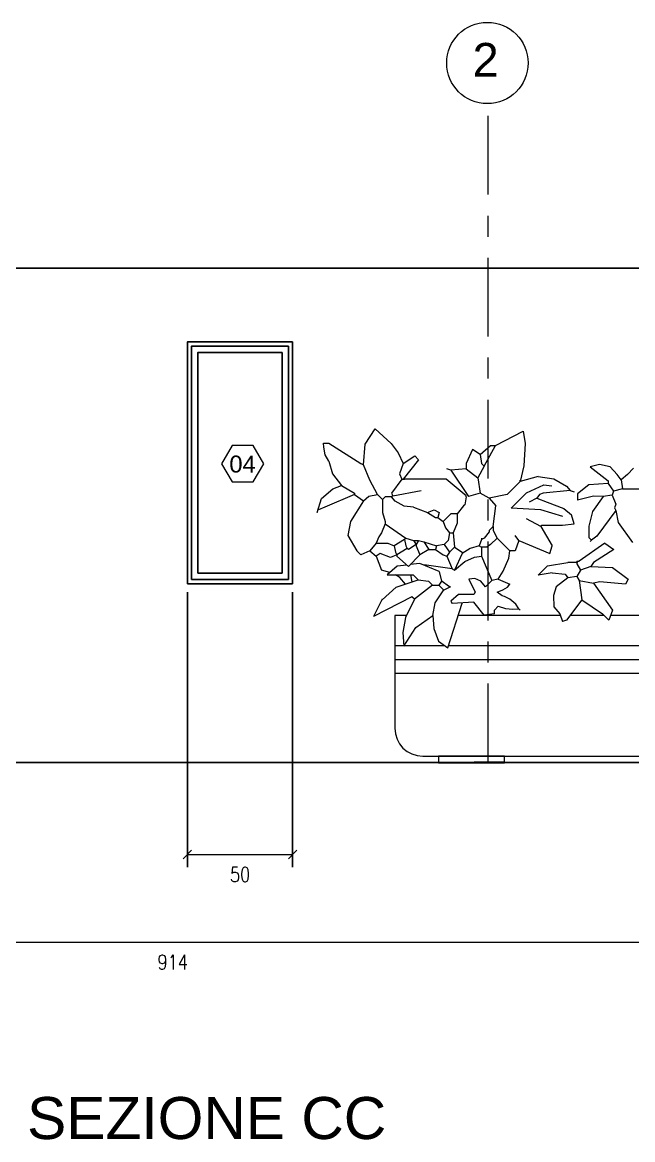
# Model space of a CAD drawing. Header units: inches. Extents: x -1721 to -596, y -6348 to -3031.
# Drawn here: x -914.05 to -911.15, y -3172.06 to -3166.75 of the extents above; entities that cross this region are included whole.
import ezdxf

# ---------------------------------------------------------------- set-up
doc = ezdxf.new("R2010")
doc.units = ezdxf.units.IN
doc.header["$MEASUREMENT"] = 0
doc.linetypes.add('$0$CENTERX2', pattern=[4, 2.5, -0.5, 0.5, -0.5])
doc.linetypes.add('$0$CENTRO2', pattern=[1.125, 0.75, -0.125, 0.125, -0.125])
for name, color, linetype, lineweight in [('$0$A-SECT-MCUT', 7, 'Continuous', 35), ('$0$AA - serramenti e porte', 4, 'Continuous', 25), ('$0$AA pareti non sezionate', 2, 'Continuous', 25), ('$0$AA- arredo', 8, 'Continuous', 18), ('$1$AA - linee quote', 3, 'Continuous', 13)]:
    doc.layers.add(name, color=color, linetype=linetype, lineweight=lineweight)
doc.styles.add('$0$ARIAL', font='Arial.ttf')
doc.styles.add('$4$E-ROMANS', font='romans.shx', dxfattribs={"width": 0.8})
doc.styles.get("Standard").update_dxf_attribs({"font": 'Arial.ttf'})
doc.dimstyles.new('$0$E-0100_TICK_12', dxfattribs={"dimscale": 0.001, "dimtxt": 70, "dimasz": 40, "dimexe": 60, "dimexo": 40, "dimgap": 60, "dimtad": 4, "dimdec": 0, "dimlfac": 100, "dimzin": 0, "dimdsep": 46, "dimtxsty": '$4$E-ROMANS', "dimblk": 'OBLIQUE', "dimblk1": 'OBLIQUE', "dimblk2": 'OBLIQUE', "dimcen": 60, "dimclrd": 256, "dimclre": 256, "dimclrt": 256, "dimadec": 0, "dimazin": 0, "dimtfac": 1, "dimtdec": 0, "dimtmove": 1, "dimatfit": 3, "dimldrblk": '$0$_Open90', "dimfxl": 1, "dimtfill": 1, "dimtolj": 1, "dimtzin": 0, "dimlwd": -1, "dimarcsym": 0})

# ---------------------------------------------------------------- blocks, each defined once
blk = doc.blocks.new('_Oblique')
at = {"color": 0, "linetype": 'ByBlock', "lineweight": -2}
blk.add_line((-0.5, -0.5), (0.5, 0.5), dxfattribs=at)
blk = doc.blocks.new('*D1057')
at = {"layer": '$1$AA - linee quote', "linetype": 'Continuous', "lineweight": -2, "transparency": 16777216}
for p, q in [((-917.9029, -3170.6083), (-917.9029, -3171.1831)), ((-908.7629, -3170.6083), (-908.7629, -3171.1831))]:
    blk.add_line(p, q, dxfattribs=at)
at = {"layer": '$1$AA - linee quote', "transparency": 16777216}
blk.add_line((-917.9029, -3171.1231), (-908.7629, -3171.1231), dxfattribs=at)
at = {"layer": 'DEFPOINTS', "color": 0, "linetype": 'Continuous', "transparency": 16777216}
for p in [(-917.9029, -3170.5683), (-908.7629, -3170.5683), (-908.7629, -3171.1231)]:
    blk.add_point(p, dxfattribs=at)
at = {"layer": '$1$AA - linee quote', "linetype": 'Continuous', "transparency": 16777216, "xscale": 0.04, "yscale": 0.04, "zscale": 0.04, "rotation": 180}
blk.add_blockref('_Oblique', (-917.9029, -3171.1231), dxfattribs=at)
at = {"layer": '$1$AA - linee quote', "linetype": 'Continuous', "transparency": 16777216, "xscale": 0.04, "yscale": 0.04, "zscale": 0.04}
blk.add_blockref('_Oblique', (-908.7629, -3171.1231), dxfattribs=at)
at = {"layer": '$1$AA - linee quote', "linetype": 'Continuous', "transparency": 16777216, "insert": (-913.3329, -3171.2181), "char_height": 0.07, "attachment_point": 5, "style": '$4$E-ROMANS', "bg_fill": 3, "box_fill_scale": 1.25, "bg_fill_color": 256, "bg_fill_true_color": 13158600, "bg_fill_transparency": 0}
blk.add_mtext('\\A1;914', dxfattribs=at)
blk = doc.blocks.new('$0$_Open90')
at = {"color": 0, "linetype": 'ByBlock', "lineweight": -2}
for p, q in [((-19.69, 19.69), (0, 0)), ((0, 0), (-39.37, 0)), ((0, 0), (-19.69, -19.69))]:
    blk.add_line(p, q, dxfattribs=at)
blk = doc.blocks.new('*D1060')
at = {"layer": '$1$AA - linee quote', "linetype": 'Continuous', "lineweight": -2, "transparency": 16777216}
for p, q in [((-913.2629, -3169.4589), (-913.2629, -3170.7661)), ((-912.7629, -3169.4589), (-912.7629, -3170.7661))]:
    blk.add_line(p, q, dxfattribs=at)
at = {"layer": '$1$AA - linee quote', "transparency": 16777216}
blk.add_line((-913.2629, -3170.7061), (-912.7629, -3170.7061), dxfattribs=at)
at = {"layer": 'DEFPOINTS', "color": 0, "linetype": 'Continuous', "transparency": 16777216}
for p in [(-913.2629, -3169.4189), (-912.7629, -3169.4189), (-912.7629, -3170.7061)]:
    blk.add_point(p, dxfattribs=at)
at = {"layer": '$1$AA - linee quote', "linetype": 'Continuous', "transparency": 16777216, "xscale": 0.04, "yscale": 0.04, "zscale": 0.04, "rotation": 180}
blk.add_blockref('_Oblique', (-913.2629, -3170.7061), dxfattribs=at)
at = {"layer": '$1$AA - linee quote', "linetype": 'Continuous', "transparency": 16777216, "xscale": 0.04, "yscale": 0.04, "zscale": 0.04}
blk.add_blockref('_Oblique', (-912.7629, -3170.7061), dxfattribs=at)
at = {"layer": '$1$AA - linee quote', "linetype": 'Continuous', "transparency": 16777216, "insert": (-913.0129, -3170.8011), "char_height": 0.07, "attachment_point": 5, "style": '$4$E-ROMANS', "bg_fill": 3, "box_fill_scale": 1.25, "bg_fill_color": 256, "bg_fill_true_color": 13158600, "bg_fill_transparency": 0}
blk.add_mtext('\\A1;50', dxfattribs=at)

msp = doc.modelspace()

# ---------------------------------------------------------------- linework, layer by layer
at = {"layer": '$0$A-SECT-MCUT'}
msp.add_line((-911.9004, -3170.2683), (-911.7604, -3170.2683), dxfattribs=at)
at = {"layer": '$0$AA - serramenti e porte'}
for p, q in [((-913.2629, -3168.2683), (-912.7629, -3168.2683)), ((-913.2629, -3168.2683), (-913.2629, -3169.4189)), ((-912.7629, -3168.2683), (-912.7629, -3169.4189)), ((-912.7629, -3168.2683), (-912.7629, -3169.4189)), ((-913.2429, -3168.2883), (-913.2429, -3169.3989)), ((-913.2129, -3168.3183), (-913.2129, -3169.3689)), ((-912.8129, -3168.3183), (-912.8129, -3169.3689)), ((-912.7829, -3168.2883), (-912.7829, -3169.3989)), ((-912.7629, -3168.3183), (-912.7629, -3169.3689)), ((-913.1175, -3169.3689), (-913.2129, -3169.3689)), ((-913.1175, -3169.3689), (-912.8129, -3169.3689)), ((-913.1175, -3169.4189), (-913.2629, -3169.4189)), ((-913.1175, -3169.3989), (-913.2429, -3169.3989)), ((-913.1175, -3169.3989), (-912.7829, -3169.3989)), ((-913.1175, -3169.4189), (-912.7629, -3169.4189))]:
    msp.add_line(p, q, dxfattribs=at)
for points in [[(-912.7629, -3168.2683), (-913.2629, -3168.2683), (-913.2629, -3169.4189)], [(-912.7829, -3168.2883), (-913.2429, -3168.2883), (-913.2429, -3169.3989)], [(-912.8129, -3168.3183), (-913.2129, -3168.3183), (-913.2129, -3169.3689)]]:
    msp.add_lwpolyline(points, dxfattribs=at)
at = {"layer": '$0$AA pareti non sezionate'}
for p, q in [((-914.7773, -3167.9183), (-911.7604, -3167.9183)), ((-911.7604, -3167.9183), (-908.7629, -3167.9183)), ((-914.7772, -3170.2683), (-908.7629, -3170.2683))]:
    msp.add_line(p, q, dxfattribs=at)
at = {"layer": '$0$AA- arredo'}
for p, q in [((-912.418, -3168.7552), (-912.3704, -3168.6817)), ((-912.3704, -3168.6817), (-912.2946, -3168.7523)), ((-911.7982, -3168.7611), (-911.6663, -3168.6935)), ((-911.6663, -3168.6935), (-911.6579, -3168.7523)), ((-912.6158, -3168.7495), (-912.5914, -3168.7495)), ((-912.6144, -3168.7699), (-912.6158, -3168.7495)), ((-912.5914, -3168.7495), (-912.4387, -3168.8472)), ((-912.4265, -3168.8533), (-912.418, -3168.7552)), ((-912.2946, -3168.7523), (-912.261, -3168.7963)), ((-911.6579, -3168.7523), (-911.6635, -3168.858)), ((-912.6088, -3168.8052), (-912.6144, -3168.7699)), ((-912.5914, -3168.835), (-912.6088, -3168.8052)), ((-912.261, -3168.7963), (-912.2371, -3168.8472)), ((-911.9073, -3168.78), (-911.9378, -3168.8472)), ((-911.8706, -3168.8045), (-911.9073, -3168.78)), ((-911.8706, -3168.8045), (-911.8218, -3168.7617)), ((-911.8706, -3168.8045), (-911.8645, -3168.8472)), ((-911.8523, -3168.8594), (-911.7982, -3168.7611)), ((-911.8218, -3168.7617), (-911.7973, -3168.7617)), ((-912.5914, -3168.835), (-912.5731, -3168.8961)), ((-912.4387, -3168.8472), (-912.4265, -3168.8533)), ((-912.3956, -3168.9256), (-912.4265, -3168.8533)), ((-912.2371, -3168.8472), (-912.2555, -3168.8961)), ((-912.2371, -3168.8472), (-912.1822, -3168.8106)), ((-912.1638, -3168.8289), (-912.2371, -3168.9205)), ((-912.1822, -3168.8106), (-912.1638, -3168.8289)), ((-911.9378, -3168.8472), (-911.9378, -3168.8716)), ((-911.8523, -3168.8594), (-911.8829, -3168.9144)), ((-911.8645, -3168.8472), (-911.8523, -3168.8594)), ((-911.6635, -3168.858), (-911.6813, -3168.9327)), ((-911.3043, -3168.8517), (-911.348, -3168.8628)), ((-911.2538, -3168.8634), (-911.3043, -3168.8517)), ((-912.5731, -3168.8961), (-912.5303, -3168.9511)), ((-912.2555, -3168.8961), (-912.2432, -3168.9205)), ((-912.0111, -3168.8778), (-912.0295, -3168.8716)), ((-911.9378, -3168.8716), (-912.0111, -3168.8778)), ((-912.0111, -3168.8778), (-911.9275, -3169.0032)), ((-911.9378, -3168.8716), (-911.8829, -3168.9144)), ((-911.8829, -3168.9144), (-911.8706, -3168.9877)), ((-911.5958, -3168.9083), (-911.6813, -3168.9327)), ((-911.5958, -3168.9083), (-911.5205, -3168.9198)), ((-911.348, -3168.8628), (-911.2625, -3168.93)), ((-911.2197, -3168.8994), (-911.2538, -3168.8634)), ((-911.2014, -3168.9239), (-911.2197, -3168.8994)), ((-911.1708, -3168.8994), (-911.2014, -3168.9239)), ((-911.1416, -3168.8693), (-911.1708, -3168.8994)), ((-912.6256, -3169.0138), (-912.5723, -3168.9668)), ((-912.5723, -3168.9668), (-912.5303, -3168.9511)), ((-912.5303, -3168.9511), (-912.4692, -3168.9877)), ((-912.3593, -3168.9938), (-912.3956, -3168.9256)), ((-912.2432, -3168.9205), (-912.2921, -3168.9877)), ((-912.2432, -3168.9205), (-912.2371, -3168.9205)), ((-912.2371, -3168.9205), (-912.231, -3168.9205)), ((-912.0331, -3168.9205), (-912.231, -3168.9205)), ((-911.9378, -3168.9999), (-912.0331, -3168.9205)), ((-911.6813, -3168.9327), (-911.7424, -3168.9938)), ((-911.6813, -3168.9327), (-911.6813, -3168.9266)), ((-911.6514, -3168.9866), (-911.5694, -3168.9488)), ((-911.5694, -3168.9488), (-911.5309, -3168.9527)), ((-911.5205, -3168.9198), (-911.4616, -3168.955)), ((-911.4616, -3168.955), (-911.4431, -3168.9755)), ((-911.3541, -3168.9483), (-911.4091, -3168.9911)), ((-911.2625, -3168.9422), (-911.3541, -3168.9483)), ((-911.2625, -3168.93), (-911.2625, -3168.9422)), ((-911.2625, -3168.9422), (-911.238, -3168.9788)), ((-911.1953, -3168.9666), (-911.238, -3168.9788)), ((-911.2014, -3168.9239), (-911.1953, -3168.9666)), ((-911.1953, -3168.9666), (-911.0976, -3168.9666)), ((-912.6464, -3169.0793), (-912.6256, -3169.0138)), ((-912.4692, -3168.9938), (-912.6097, -3169.0549)), ((-912.4692, -3168.9877), (-912.4692, -3168.9938)), ((-912.4692, -3168.9938), (-912.4265, -3169.0244)), ((-912.4265, -3169.0244), (-912.4012, -3169.002)), ((-912.4012, -3169.002), (-912.3593, -3168.9938)), ((-912.3593, -3168.9938), (-912.3349, -3169.0182)), ((-912.3226, -3169.006), (-912.3349, -3169.0182)), ((-912.3349, -3169.0182), (-912.3349, -3169.0793)), ((-912.2921, -3169.006), (-912.3226, -3169.006)), ((-912.2921, -3168.9877), (-912.286, -3168.9999)), ((-912.286, -3168.9999), (-912.2921, -3169.006)), ((-912.275, -3169.0255), (-912.2921, -3169.006)), ((-912.286, -3168.9999), (-912.1516, -3168.9755)), ((-911.9378, -3169.006), (-911.9439, -3169.0427)), ((-911.9378, -3169.006), (-911.9378, -3168.9999)), ((-911.8706, -3168.9877), (-911.9275, -3169.0032)), ((-911.8279, -3169.0121), (-911.8706, -3168.9877)), ((-911.7424, -3168.9938), (-911.8279, -3169.0121)), ((-911.8279, -3169.0121), (-911.7973, -3169.0488)), ((-911.7247, -3169.0595), (-911.6514, -3168.9866)), ((-911.6019, -3169.0121), (-911.6385, -3169.0305)), ((-911.5897, -3168.9938), (-911.6019, -3169.0121)), ((-911.6019, -3169.0121), (-911.553, -3169.0305)), ((-911.5714, -3168.9877), (-911.5897, -3168.9938)), ((-911.4431, -3168.9755), (-911.5714, -3168.9877)), ((-911.4431, -3168.9755), (-911.4248, -3168.9816)), ((-911.4091, -3168.9911), (-911.4091, -3169.0216)), ((-911.3324, -3169.0015), (-911.4091, -3169.0216)), ((-911.2869, -3169.0033), (-911.338, -3169.075)), ((-911.2869, -3169.0033), (-911.3324, -3169.0015)), ((-911.2441, -3168.9972), (-911.2869, -3169.0033)), ((-911.238, -3168.9788), (-911.2441, -3168.9972)), ((-911.2441, -3168.9972), (-911.2258, -3169.0399)), ((-912.6464, -3169.0732), (-912.6464, -3169.0793)), ((-912.6097, -3169.0549), (-912.6403, -3169.0671)), ((-912.4265, -3169.0244), (-912.4876, -3169.1221)), ((-912.2329, -3169.049), (-912.275, -3169.0255)), ((-912.1883, -3169.0549), (-912.2329, -3169.049)), ((-912.1883, -3169.0549), (-912.1211, -3169.0793)), ((-912.1211, -3169.0793), (-912.0905, -3169.0671)), ((-912.0905, -3169.0671), (-912.0661, -3169.0793)), ((-911.95, -3169.0488), (-911.9806, -3169.0854)), ((-911.9439, -3169.0427), (-911.95, -3169.0488)), ((-911.8096, -3169.1465), (-911.7973, -3169.0488)), ((-911.5831, -3169.0673), (-911.7247, -3169.0595)), ((-911.4787, -3169.0985), (-911.5831, -3169.0673)), ((-911.553, -3169.0305), (-911.4736, -3169.061)), ((-911.4736, -3169.061), (-911.437, -3169.0915)), ((-911.338, -3169.075), (-911.3548, -3169.1455)), ((-911.2258, -3169.0705), (-911.3174, -3169.1926)), ((-911.2258, -3169.0399), (-911.2319, -3169.0582)), ((-911.2319, -3169.0582), (-911.2258, -3169.0705)), ((-911.2258, -3169.0705), (-911.2146, -3169.1279)), ((-912.4876, -3169.1221), (-912.4998, -3169.1893)), ((-912.3349, -3169.0793), (-912.3226, -3169.1221)), ((-912.3226, -3169.1221), (-912.3226, -3169.1343)), ((-912.1211, -3169.0793), (-912.0844, -3169.1038)), ((-912.0844, -3169.1038), (-912.0722, -3169.1038)), ((-912.0661, -3169.0793), (-912.0722, -3169.1038)), ((-912.0722, -3169.1038), (-912.0478, -3169.1221)), ((-912.0111, -3169.0854), (-912.0478, -3169.1221)), ((-912.0478, -3169.1221), (-912.0356, -3169.1526)), ((-911.9806, -3169.0854), (-912.0111, -3169.0854)), ((-911.9806, -3169.0854), (-911.9805, -3169.1313)), ((-911.5836, -3169.1465), (-911.6508, -3169.1099)), ((-911.4248, -3169.1343), (-911.437, -3169.0915)), ((-911.2146, -3169.1279), (-911.1464, -3169.2232)), ((-912.341, -3169.1771), (-912.3532, -3169.1954)), ((-912.3226, -3169.1343), (-912.341, -3169.1771)), ((-912.3226, -3169.1343), (-912.2249, -3169.2015)), ((-912.0356, -3169.1526), (-912.0172, -3169.1771)), ((-912.0172, -3169.1771), (-912.0233, -3169.2137)), ((-912.0172, -3169.1771), (-911.9989, -3169.1771)), ((-911.9805, -3169.1313), (-911.9989, -3169.1771)), ((-911.9989, -3169.1771), (-911.9928, -3169.2443)), ((-911.8279, -3169.171), (-911.8523, -3169.2015)), ((-911.8096, -3169.1465), (-911.8279, -3169.1648)), ((-911.8279, -3169.1648), (-911.8279, -3169.171)), ((-911.8096, -3169.1465), (-911.8096, -3169.1648)), ((-911.8096, -3169.1648), (-911.7912, -3169.2015)), ((-911.5836, -3169.1465), (-911.5775, -3169.1404)), ((-911.5836, -3169.1465), (-911.5286, -3169.2381)), ((-911.5775, -3169.1404), (-911.4797, -3169.1404)), ((-911.4797, -3169.1404), (-911.4248, -3169.1343)), ((-911.3548, -3169.1455), (-911.3541, -3169.1987)), ((-912.4998, -3169.1893), (-912.457, -3169.2626)), ((-912.3654, -3169.2259), (-912.3959, -3169.2626)), ((-912.3532, -3169.1954), (-912.3654, -3169.2259)), ((-912.3654, -3169.2259), (-912.3104, -3169.2259)), ((-912.3104, -3169.2259), (-912.2799, -3169.2381)), ((-912.231, -3169.2076), (-912.2799, -3169.2381)), ((-912.2249, -3169.2015), (-912.231, -3169.2076)), ((-912.231, -3169.2076), (-912.2249, -3169.2381)), ((-912.2249, -3169.2015), (-912.1883, -3169.2137)), ((-912.1761, -3169.232), (-912.2127, -3169.2565)), ((-912.1883, -3169.2137), (-912.1638, -3169.2137)), ((-912.1883, -3169.2137), (-912.1761, -3169.232)), ((-912.1638, -3169.2137), (-912.1761, -3169.232)), ((-912.1761, -3169.232), (-912.1761, -3169.2381)), ((-912.1638, -3169.2137), (-912.1394, -3169.2198)), ((-912.1394, -3169.2198), (-912.0783, -3169.2381)), ((-912.1394, -3169.2198), (-912.115, -3169.2565)), ((-912.0417, -3169.232), (-912.0783, -3169.2381)), ((-912.0233, -3169.2137), (-912.0417, -3169.232)), ((-912.0417, -3169.232), (-912.0172, -3169.2687)), ((-911.8645, -3169.2076), (-911.8767, -3169.2381)), ((-911.8523, -3169.2015), (-911.8645, -3169.2076)), ((-911.8645, -3169.2015), (-911.8645, -3169.2076)), ((-911.8218, -3169.232), (-911.8401, -3169.2443)), ((-911.7912, -3169.2015), (-911.8218, -3169.232)), ((-911.7912, -3169.2015), (-911.7302, -3169.2626)), ((-911.6874, -3169.2137), (-911.7057, -3169.1893)), ((-911.6874, -3169.2137), (-911.7057, -3169.2626)), ((-911.6874, -3169.2137), (-911.5408, -3169.2748)), ((-911.2782, -3169.2259), (-911.4003, -3169.3114)), ((-911.3541, -3169.1987), (-911.3419, -3169.2109)), ((-911.3419, -3169.2109), (-911.348, -3169.217)), ((-911.3174, -3169.1926), (-911.3419, -3169.2109)), ((-911.2782, -3169.2259), (-911.2354, -3169.2565)), ((-912.457, -3169.2626), (-912.4387, -3169.2809)), ((-912.3959, -3169.2626), (-912.4387, -3169.2809)), ((-912.3959, -3169.2626), (-912.3654, -3169.287)), ((-912.3471, -3169.2748), (-912.3654, -3169.287)), ((-912.3654, -3169.287), (-912.341, -3169.3542)), ((-912.2982, -3169.2931), (-912.3471, -3169.2748)), ((-912.2677, -3169.2809), (-912.2982, -3169.2931)), ((-912.2799, -3169.2381), (-912.2738, -3169.2687)), ((-912.2738, -3169.2687), (-912.2677, -3169.2809)), ((-912.2188, -3169.2504), (-912.2677, -3169.2809)), ((-912.2677, -3169.2809), (-912.2677, -3169.287)), ((-912.2677, -3169.287), (-912.2127, -3169.3359)), ((-912.2249, -3169.2381), (-912.2188, -3169.2504)), ((-912.2127, -3169.2565), (-912.2188, -3169.2504)), ((-912.1577, -3169.2809), (-912.2127, -3169.3359)), ((-912.1761, -3169.2381), (-912.1577, -3169.2809)), ((-912.115, -3169.2565), (-912.1577, -3169.2809)), ((-912.115, -3169.2565), (-912.0844, -3169.2565)), ((-912.0783, -3169.2381), (-912.0844, -3169.2565)), ((-912.0844, -3169.2565), (-912.0478, -3169.2809)), ((-912.0478, -3169.2809), (-912.0295, -3169.287)), ((-912.0172, -3169.2687), (-912.0295, -3169.287)), ((-912.0295, -3169.287), (-912.005, -3169.3481)), ((-911.9928, -3169.2443), (-912.0172, -3169.2687)), ((-911.9928, -3169.2443), (-911.9562, -3169.2687)), ((-911.9562, -3169.2748), (-911.9928, -3169.3542)), ((-911.9195, -3169.2504), (-911.9562, -3169.2748)), ((-911.9562, -3169.2687), (-911.9562, -3169.2748)), ((-911.8767, -3169.2381), (-911.9195, -3169.2504)), ((-911.8986, -3169.2929), (-911.8645, -3169.287)), ((-911.8767, -3169.2381), (-911.8645, -3169.2443)), ((-911.8645, -3169.2443), (-911.8645, -3169.287)), ((-911.8401, -3169.2443), (-911.8645, -3169.2443)), ((-911.8645, -3169.287), (-911.8157, -3169.403)), ((-911.7348, -3169.2976), (-911.7302, -3169.2626)), ((-911.7057, -3169.2626), (-911.7302, -3169.2626)), ((-911.5408, -3169.2748), (-911.5286, -3169.2381)), ((-911.2354, -3169.2565), (-911.3331, -3169.3175)), ((-912.2661, -3169.3358), (-912.3133, -3169.3762)), ((-912.2196, -3169.3297), (-912.2661, -3169.3358)), ((-912.1587, -3169.3218), (-912.2046, -3169.3278)), ((-912.066, -3169.3606), (-912.1587, -3169.3218)), ((-912.1272, -3169.3298), (-912.1376, -3169.3306)), ((-912.005, -3169.3481), (-912.1272, -3169.3298)), ((-911.9928, -3169.3542), (-911.9435, -3169.3129)), ((-911.9435, -3169.3129), (-911.8986, -3169.2929)), ((-911.7617, -3169.3588), (-911.7348, -3169.2976)), ((-911.5962, -3169.3781), (-911.5513, -3169.3341)), ((-911.5513, -3169.3341), (-911.4553, -3169.3175)), ((-911.4125, -3169.3175), (-911.4553, -3169.3175)), ((-911.4064, -3169.3114), (-911.4125, -3169.3175)), ((-911.4125, -3169.3114), (-911.4125, -3169.3175)), ((-911.4125, -3169.3114), (-911.4064, -3169.3114)), ((-911.4125, -3169.3175), (-911.4125, -3169.3236)), ((-911.4125, -3169.3236), (-911.3942, -3169.3542)), ((-911.4064, -3169.3114), (-911.4003, -3169.3114)), ((-911.3453, -3169.3359), (-911.3942, -3169.3542)), ((-911.3331, -3169.3175), (-911.3453, -3169.3359)), ((-911.3453, -3169.3359), (-911.2415, -3169.342)), ((-912.3013, -3169.3659), (-912.341, -3169.3542)), ((-912.3134, -3169.3762), (-912.1901, -3169.3762)), ((-912.254, -3169.3889), (-912.2734, -3169.3762)), ((-912.2261, -3169.42), (-912.254, -3169.3889)), ((-912.2022, -3169.3762), (-912.1954, -3169.4102)), ((-912.1901, -3169.3762), (-912.1657, -3169.4007)), ((-912.066, -3169.3606), (-912.0557, -3169.4068)), ((-912.005, -3169.3481), (-911.9928, -3169.3542)), ((-911.8963, -3169.394), (-911.9256, -3169.3969)), ((-911.8683, -3169.4058), (-911.8963, -3169.394)), ((-911.7851, -3169.3969), (-911.7617, -3169.3588)), ((-911.5286, -3169.3664), (-911.5962, -3169.3781)), ((-911.5286, -3169.3664), (-911.4675, -3169.3725)), ((-911.4553, -3169.3908), (-911.5103, -3169.4336)), ((-911.4675, -3169.3725), (-911.4553, -3169.3908)), ((-911.4125, -3169.3847), (-911.4553, -3169.3908)), ((-911.3942, -3169.3542), (-911.4125, -3169.3847)), ((-911.4125, -3169.3847), (-911.4003, -3169.403)), ((-911.2415, -3169.342), (-911.1682, -3169.3969)), ((-912.3378, -3169.4952), (-912.2706, -3169.4343)), ((-912.2706, -3169.4343), (-912.1657, -3169.4007)), ((-912.0985, -3169.4251), (-912.184, -3169.4923)), ((-912.1657, -3169.4007), (-912.1168, -3169.4068)), ((-912.1168, -3169.4068), (-912.0985, -3169.4251)), ((-912.0985, -3169.4251), (-912.0679, -3169.4251)), ((-912.0557, -3169.4068), (-912.0679, -3169.4251)), ((-912.0435, -3169.4495), (-912.0679, -3169.4251)), ((-912.0165, -3169.4329), (-912.0569, -3169.4047)), ((-912.0124, -3169.434), (-912.0435, -3169.4495)), ((-911.9256, -3169.3969), (-911.8951, -3169.458)), ((-911.8462, -3169.4336), (-911.8683, -3169.4058)), ((-911.8157, -3169.403), (-911.8462, -3169.4336)), ((-911.7851, -3169.3969), (-911.8157, -3169.403)), ((-911.7912, -3169.458), (-911.7628, -3169.4469)), ((-911.7851, -3169.3969), (-911.7302, -3169.4214)), ((-911.7628, -3169.4469), (-911.7415, -3169.4352)), ((-911.7415, -3169.4352), (-911.7302, -3169.4214)), ((-911.5103, -3169.4336), (-911.5233, -3169.4751)), ((-911.4003, -3169.403), (-911.3331, -3169.4153)), ((-911.4003, -3169.403), (-911.3881, -3169.4947)), ((-911.3026, -3169.4092), (-911.3331, -3169.4153)), ((-911.3331, -3169.4153), (-911.2415, -3169.5435)), ((-911.1804, -3169.4214), (-911.3026, -3169.4092)), ((-911.1682, -3169.3969), (-911.1804, -3169.4214)), ((-912.1962, -3169.4801), (-912.3778, -3169.5745)), ((-912.3367, -3169.4923), (-912.3778, -3169.5745)), ((-912.184, -3169.4923), (-912.2259, -3169.5796)), ((-912.184, -3169.4923), (-912.1962, -3169.4801)), ((-912.086, -3169.5093), (-912.0445, -3169.4482)), ((-911.9745, -3169.4702), (-912.0111, -3169.5008)), ((-911.9012, -3169.4702), (-911.9745, -3169.4702)), ((-911.8951, -3169.458), (-911.9012, -3169.4702)), ((-911.7668, -3169.4763), (-911.7912, -3169.458)), ((-911.755, -3169.4786), (-911.7668, -3169.4763)), ((-911.7303, -3169.4916), (-911.755, -3169.4786)), ((-911.7022, -3169.5163), (-911.7303, -3169.4916)), ((-911.5233, -3169.4751), (-911.5205, -3169.528)), ((-911.3881, -3169.4947), (-911.4614, -3169.5924)), ((-911.3881, -3169.4947), (-911.2904, -3169.5619)), ((-912.0961, -3169.5703), (-912.086, -3169.5093)), ((-912.0246, -3169.7233), (-911.9567, -3169.5102)), ((-912.0111, -3169.5008), (-912.005, -3169.513)), ((-911.9012, -3169.5069), (-912.005, -3169.513)), ((-911.8523, -3169.568), (-911.9012, -3169.5069)), ((-911.8034, -3169.5435), (-911.7851, -3169.5252)), ((-911.8034, -3169.5619), (-911.8034, -3169.5435)), ((-911.7851, -3169.5252), (-911.7516, -3169.5362)), ((-911.7516, -3169.5362), (-911.7157, -3169.5398)), ((-911.7157, -3169.5398), (-911.6874, -3169.5374)), ((-911.6874, -3169.5374), (-911.7022, -3169.5163)), ((-911.6874, -3169.5374), (-911.6813, -3169.5435)), ((-911.5205, -3169.528), (-911.4919, -3169.5619)), ((-911.2415, -3169.5435), (-911.2598, -3169.5924)), ((-912.2259, -3169.5796), (-912.2393, -3169.65)), ((-912.1766, -3169.6265), (-912.0961, -3169.5703)), ((-912.0961, -3169.5703), (-912.0916, -3169.6312)), ((-911.8034, -3169.5619), (-911.8523, -3169.568)), ((-911.4919, -3169.5619), (-911.4797, -3169.5985)), ((-911.4614, -3169.5924), (-911.4797, -3169.5985)), ((-911.2904, -3169.5619), (-911.2598, -3169.5924)), ((-912.2393, -3169.65), (-912.2348, -3169.7156)), ((-912.2348, -3169.7156), (-912.1766, -3169.6265)), ((-912.0916, -3169.6312), (-912.0692, -3169.6922)), ((-912.277, -3169.7124), (-912.235, -3169.7124)), ((-912.2327, -3169.7124), (-912.0403, -3169.7124)), ((-912.0692, -3169.6922), (-912.0246, -3169.7233)), ((-912.0211, -3169.7124), (-910.0403, -3169.7124)), ((-912.277, -3169.7783), (-910.0403, -3169.7783)), ((-912.277, -3169.8442), (-910.0403, -3169.8442))]:
    msp.add_line(p, q, dxfattribs=at)
at = {"layer": '$0$AA- arredo', "ltscale": 0.05}
for p, q in [((-912.277, -3169.5703), (-912.277, -3170.1062)), ((-912.2214, -3169.5703), (-912.277, -3169.5703)), ((-911.4891, -3169.5703), (-911.9759, -3169.5703)), ((-911.282, -3169.5703), (-911.4448, -3169.5703)), ((-910.9065, -3169.5703), (-911.2515, -3169.5703)), ((-912.1446, -3170.2386), (-910.1726, -3170.2386))]:
    msp.add_line(p, q, dxfattribs=at)
msp.add_lwpolyline([(-912.0689, -3170.2709), (-911.755, -3170.2709), (-911.755, -3170.2386), (-912.0689, -3170.2386)], close=True, dxfattribs=at)
at = {"layer": '$0$AA- arredo'}
for centre, start, end in [((-912.0331, -3168.9205), 49.844, 89.647), ((-912.066, -3169.3606), 12.8043, 67.5333)]:
    msp.add_arc(centre, 0.000000764, start, end, dxfattribs=at)
at = {"layer": '$0$AA- arredo', "ltscale": 0.05}
msp.add_arc((-912.1446, -3170.1062), 0.1324, 180, 270, dxfattribs=at)
at = {"layer": '$1$AA - linee quote', "linetype": '$0$CENTRO2', "ltscale": 0.5}
msp.add_line((-911.8329, -3170.2683), (-911.8329, -3167.1354), dxfattribs=at)
at = {"layer": '$1$AA - linee quote'}
msp.add_lwpolyline([(-912.9003, -3168.8476), (-912.9503, -3168.761), (-913.0503, -3168.761), (-913.1003, -3168.8476), (-913.0503, -3168.9342), (-912.9503, -3168.9342)], close=True, dxfattribs=at)
msp.add_circle((-911.837, -3166.9421), 0.1933, dxfattribs=at)

# ---------------------------------------------------------------- texts
at = {"layer": '$1$AA - linee quote', "style": '$0$ARIAL'}
msp.add_text('04', height=0.08074, rotation=359.8326, dxfattribs=at).set_placement((-913.0638, -3168.8897))
at = {"layer": '$1$AA - linee quote', "linetype": 'Continuous', "insert": (-914.0254, -3171.8594), "char_height": 0.2, "attachment_point": 1}
msp.add_mtext_dynamic_manual_height_columns('SEZIONE CC', width=4.0419, gutter_width=1, heights=[0], dxfattribs=at)
at = {"layer": '$1$AA - linee quote', "linetype": '$0$CENTERX2', "ltscale": 5, "style": '$0$ARIAL'}
msp.add_attdef('2', (-911.9076, -3167.0069), '', height=0.16, dxfattribs=at)

# ---------------------------------------------------------------- dimensions: what is measured, and where the dimension line sits
at = {"layer": '$1$AA - linee quote', "color": 7, "linetype": 'Continuous', "true_color": 0xffffff}
dim = msp.add_linear_dim(base=(-908.7629, -3171.1231), p1=(-917.9029, -3170.5683), p2=(-908.7629, -3170.5683), dimstyle='$0$E-0100_TICK_12', dxfattribs=at)
dim.commit()
dim.dimension.update_dxf_attribs({"geometry": '*D1057', "text_midpoint": (-913.3329, -3171.2181)})

# ---------------------------------------------------------------- next in the draw order: dimensions: what is measured, and where the dimension line sits
dim = msp.add_linear_dim(base=(-912.7629, -3170.7061), p1=(-913.2629, -3169.4189), p2=(-912.7629, -3169.4189), dimstyle='$0$E-0100_TICK_12', dxfattribs=at)
dim.commit()
dim.dimension.update_dxf_attribs({"geometry": '*D1060', "text_midpoint": (-913.0129, -3170.8011)})

doc.saveas('drawing.dxf')
